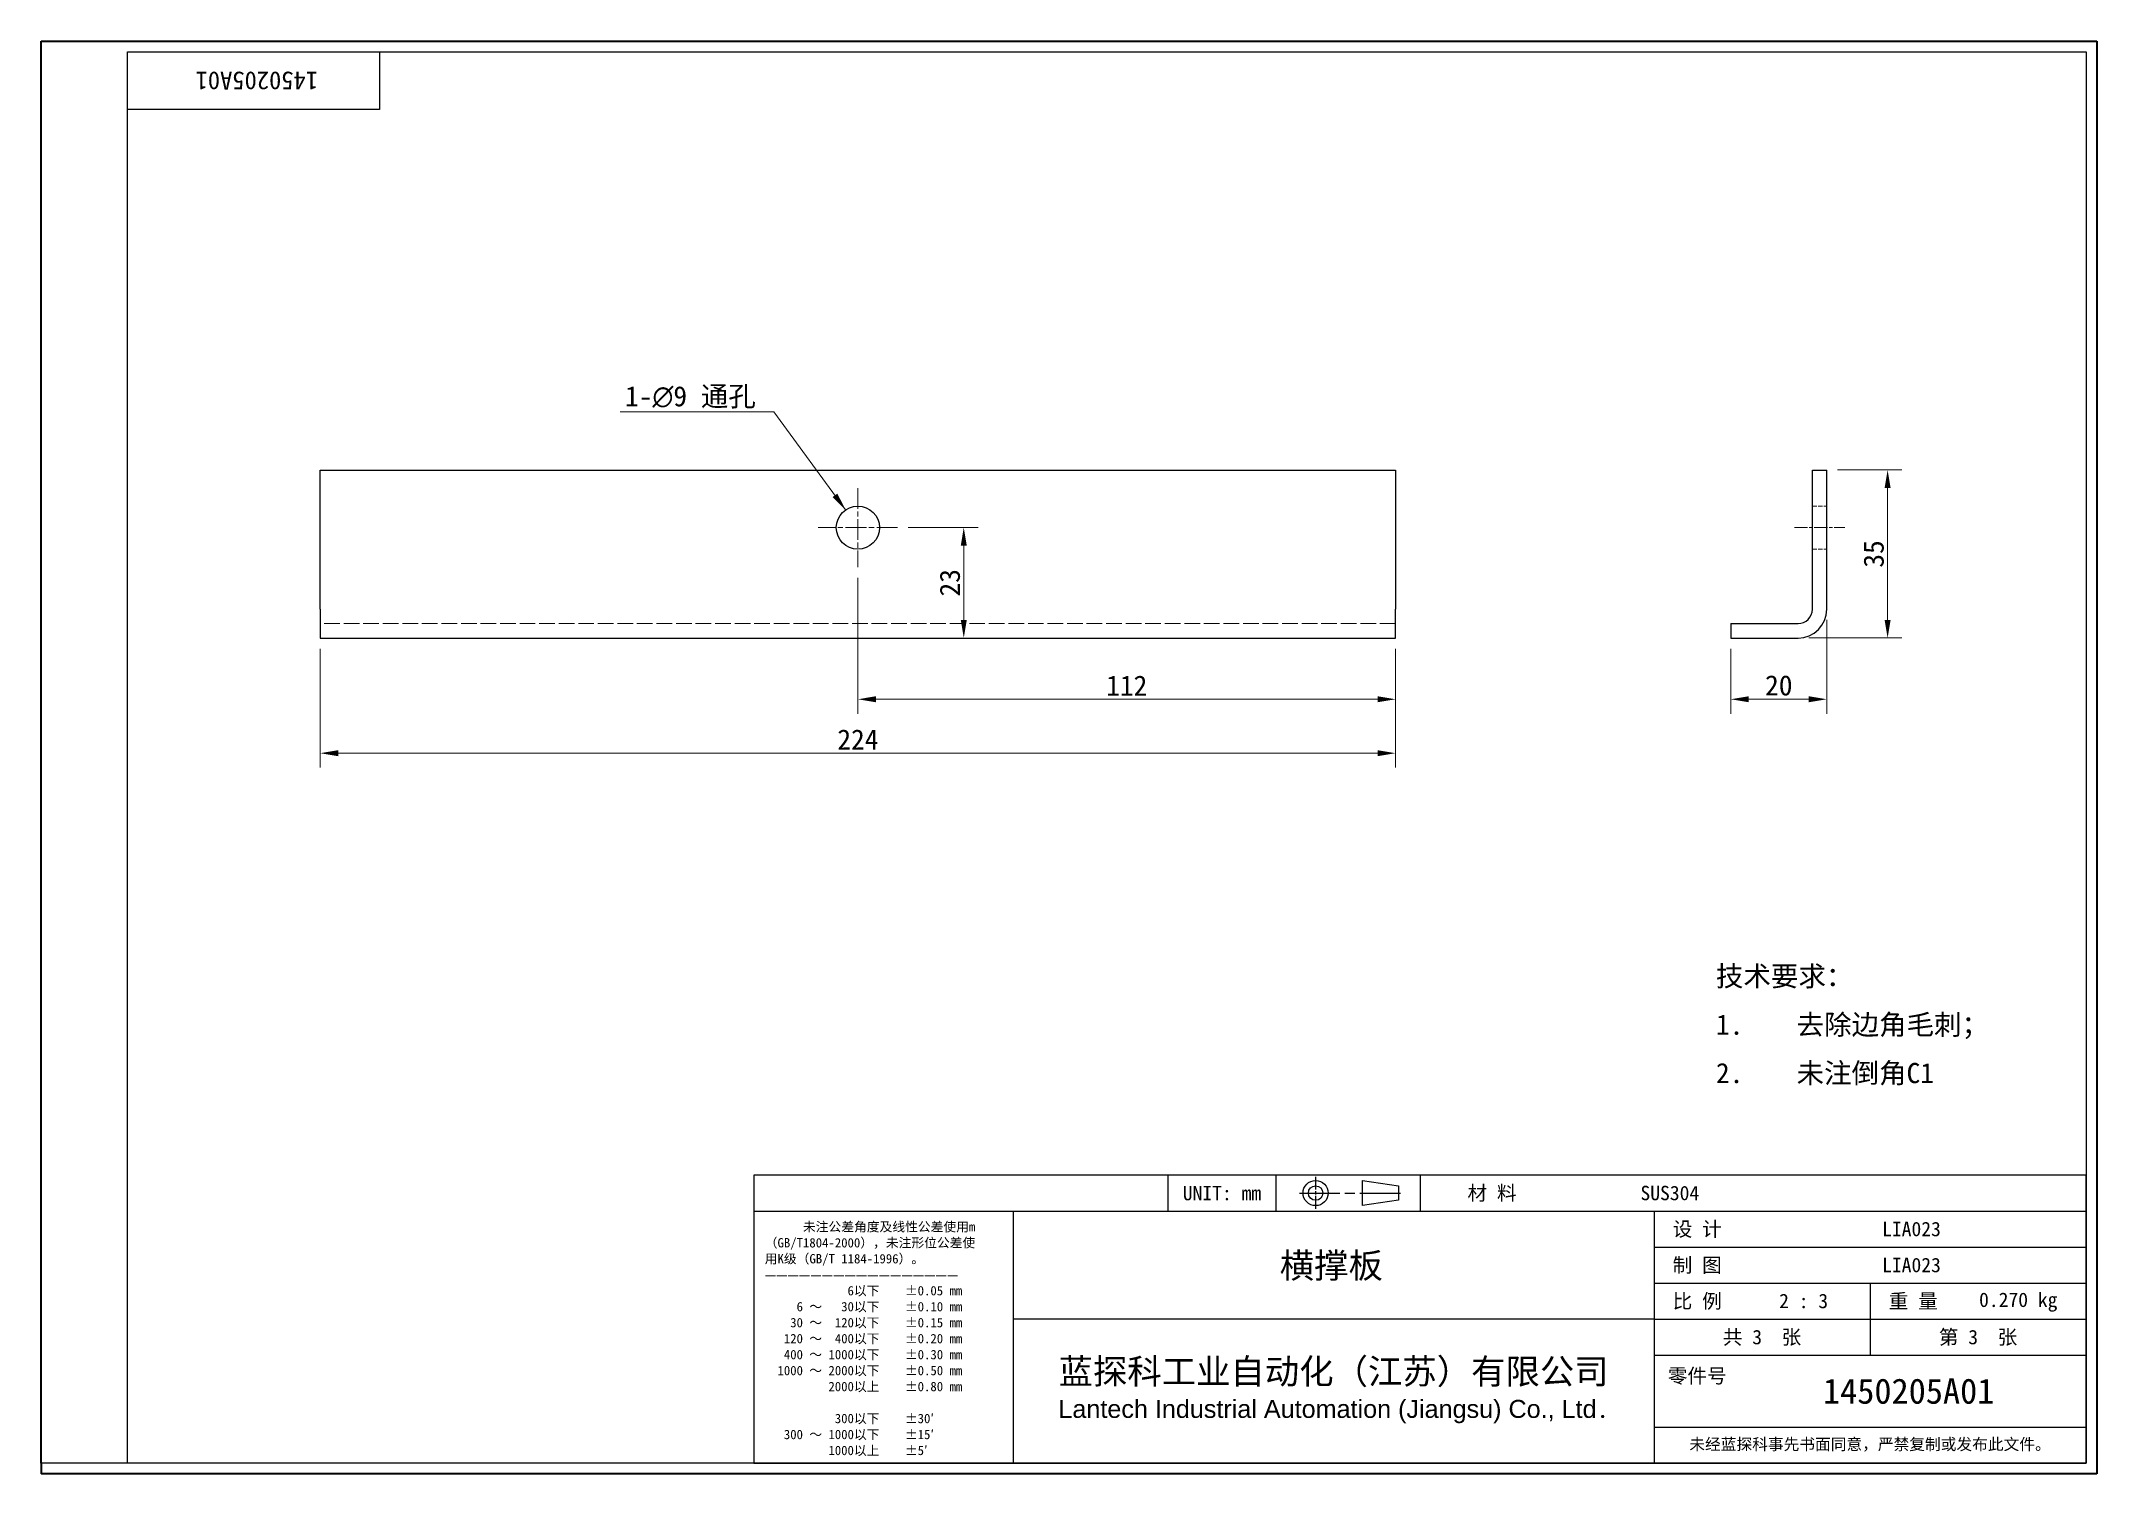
# Model space of a CAD drawing. Header units: millimetres. Extents: x 9 to 437, y 8 to 307.
import ezdxf
from ezdxf.enums import TextEntityAlignment as Align

# ---------------------------------------------------------------- set-up
doc = ezdxf.new("R2010")
doc.units = ezdxf.units.MM
doc.header["$LTSCALE"] = 1.5
doc.linetypes.add('CHAIN', pattern=[0.3543, 0.2362, -0.0295, 0.0591, -0.0295])
doc.linetypes.add('DASHED', pattern=[0.2067, 0.1654, -0.0413])
for name, color, linetype, lineweight in [('1', 7, 'Continuous', 18), ('可见 (ISO)', 7, 'Continuous', 25), ('图框 (ISO)', 7, 'Continuous', 35), ('标题 (ISO)', 7, 'Continuous', 25)]:
    doc.layers.add(name, color=color, linetype=linetype, lineweight=lineweight)
for name, color, linetype, lineweight, true_color in [('中心标记 (ISO)', 1, 'CHAIN', 18, 0xff0000), ('中心线 (ISO)', 1, 'CHAIN', 18, 0xff0000), ('尺寸 (ISO)', 7, 'Continuous', 18, 0x008000), ('符号 (ISO)', 7, 'Continuous', 18, 0x008000), ('隐藏 (ISO)', 5, 'DASHED', 18, 0x0000ff)]:
    doc.layers.add(name, color=color, linetype=linetype, lineweight=lineweight, true_color=true_color)
doc.styles.add('文本样式164', font='SimSun.ttf')
doc.styles.add('文本样式165', font='SimSun.ttf')
doc.styles.add('文本样式74', font='SimSun.ttf')
doc.styles.add('最新国标', font='simfang.ttf')
doc.styles.add('注释文本 (ISO)', font='simfang.ttf')
doc.dimstyles.new('默认 (GB)', dxfattribs={"dimscale": 1.5, "dimtxt": 2.8, "dimasz": 2.5, "dimexe": 2, "dimexo": 1.5, "dimgap": 0.5, "dimtad": 1, "dimtoh": 1, "dimdsep": 46, "dimtxsty": '最新国标', "dimcen": 0.09, "dimdle": 10, "dimclrd": 256, "dimclre": 256, "dimclrt": 256, "dimaunit": 1, "dimadec": 3, "dimazin": 2, "dimtfac": 0.535714, "dimtdec": 3, "dimtmove": 0, "dimatfit": 3, "dimfxl": 0, "dimtolj": 1, "dimlwd": -1, "dimlwe": -1, "dimarcsym": 0})
doc.dimstyles.new('默认 (GB)$7', dxfattribs={"dimscale": 1.5, "dimtxt": 2.8, "dimasz": 2.5, "dimexe": 2, "dimexo": 1.5, "dimgap": 0.5, "dimtad": 1, "dimtoh": 1, "dimdsep": 46, "dimtxsty": '最新国标', "dimcen": 0.09, "dimdle": 10, "dimclrd": 256, "dimclre": 256, "dimclrt": 256, "dimaunit": 1, "dimadec": 3, "dimazin": 2, "dimtfac": 0.535714, "dimtdec": 3, "dimtmove": 0, "dimatfit": 3, "dimfxl": 0, "dimtolj": 1, "dimlwd": -1, "dimlwe": -1, "dimarcsym": 0})

# ---------------------------------------------------------------- blocks, each defined once
blk = doc.blocks.new('图框 最新国标')
at = {"layer": '图框 (ISO)'}
for p, q in [((6, 7), (6, 204.5)), ((6, 204.5), (291.5, 204.5)), ((291.5, 204.5), (291.5, 5.5)), ((6, 7), (6, 5.5)), ((6, 7), (6, 5.5)), ((291.5, 5.5), (6, 5.5))]:
    blk.add_line(p, q, dxfattribs=at)
at = {"layer": '图框 (ISO)', "color": 7, "linetype": 'Continuous', "lineweight": 25}
for p, q in [((18, 203), (290, 203)), ((18, 7), (18, 203)), ((18, 203), (290, 203)), ((53, 203), (53, 195)), ((290, 203), (290, 7)), ((290, 203), (290, 7)), ((53, 195), (18, 195)), ((290, 7), (6, 7)), ((290, 7), (18, 7))]:
    blk.add_line(p, q, dxfattribs=at)
at = {"layer": '图框 (ISO)', "style": '文本样式74'}
blk.add_attdef('零件代号_001', (44.46, 200.25), '', height=2.5, rotation=180, dxfattribs=at)
blk = doc.blocks.new('标题栏 最新国标')
at = {"layer": '标题 (ISO)'}
for p, q in [((381.98, -183.84), (196.98, -183.84)), ((196.98, -183.84), (196.98, -223.84)), ((254.48, -183.84), (254.48, -188.84)), ((269.48, -183.84), (269.48, -188.84)), ((281.48, -188.09), (281.48, -184.59)), ((281.48, -184.59), (286.48, -185.34)), ((286.48, -185.34), (286.48, -187.34)), ((289.48, -183.84), (289.48, -188.84)), ((381.98, -223.84), (381.98, -183.84)), ((383.48, -183.84), (383.48, -225.34)), ((286.48, -187.34), (281.48, -188.09)), ((196.98, -188.84), (381.98, -188.84)), ((232.98, -188.84), (232.98, -223.84)), ((321.98, -188.84), (321.98, -223.84)), ((321.98, -193.84), (381.98, -193.84)), ((321.98, -198.84), (381.98, -198.84)), ((351.98, -198.84), (351.98, -208.84)), ((321.98, -203.84), (232.98, -203.84)), ((321.98, -203.84), (381.98, -203.84)), ((321.98, -208.84), (381.98, -208.84)), ((321.98, -218.84), (381.98, -218.84)), ((196.98, -223.84), (381.98, -223.84)), ((383.48, -225.34), (196.98, -225.34))]:
    blk.add_line(p, q, dxfattribs=at)
at = {"layer": '标题 (ISO)', "linetype": 'CHAIN', "ltscale": 5.000333}
blk.add_line((274.98, -184.09), (274.98, -188.59), dxfattribs=at)
at = {"layer": '标题 (ISO)', "linetype": 'CHAIN', "ltscale": 15.834605}
blk.add_line((272.73, -186.34), (286.98, -186.34), dxfattribs=at)
at = {"layer": '标题 (ISO)'}
for radius in [1.75, 1]:
    blk.add_circle((274.98, -186.34), radius, dxfattribs=at)
at = {"layer": '1', "style": '文本样式164'}
for s, p in [('UNIT: mm', (261.98, -186.34)), ('材 料', (299.48, -186.34)), ('设 计', (327.98, -191.34)), ('制 图', (327.98, -196.34)), ('比 例', (327.98, -201.34)), ('重 量', (357.98, -201.34)), ('共 3  张', (336.98, -206.34)), ('第 3  张', (366.98, -206.34))]:
    blk.add_text(s, height=2, dxfattribs=at).set_placement(p, align=Align.MIDDLE_CENTER)
at = {"layer": '标题 (ISO)', "style": '注释文本 (ISO)'}
for s, insert, char_height, attachment_point, line_spacing_factor in [('\\fSimSun|b0|i0;{\\H1.3000;      未注公差角度及线性公差使用m\\P}\\fSimSun|b0|i0;{\\H1.3000;（GB/T1804-2000），未注形位公差使\\P}\\fSimSun|b0|i0;{\\H1.3000;用K级（GB/T 1184-1996）。\\P}\\fSimSun|b0|i0;{\\H1.3000;—————————————————\\P}\\fSimSun|b0|i0;{\\H1.3000;             6以下    ±0.05 mm\\P}\\fSimSun|b0|i0;{\\H1.3000;     6 ～   30以下    ±0.10 mm\\P}\\fSimSun|b0|i0;{\\H1.3000;    30 ～  120以下    ±0.15 mm\\P}\\fSimSun|b0|i0;{\\H1.3000;   120 ～  400以下    ±0.20 mm\\P}\\fSimSun|b0|i0;{\\H1.3000;   400 ～ 1000以下    ±0.30 mm\\P}\\fSimSun|b0|i0;{\\H1.3000;  1000 ～ 2000以下    ±0.50 mm\\P}\\fSimSun|b0|i0;{\\H1.3000;          2000以上    ±0.80 mm\\P}\\fSimSun|b0|i0;{\\H1.3000;\\P}\\fSimSun|b0|i0;{\\H1.3000;           300以下    ±30′\\P}\\fSimSun|b0|i0;{\\H1.3000;   300 ～ 1000以下    ±15′\\P}\\fSimSun|b0|i0;{\\H1.3000;          1000以上    ±5′}', (198.48, -206.63), 1.3, 4, 1.023913), ('{\\fMicrosoft YaHei|b0|i0|c134|p34;\\H1.75x;蓝探科工业自动化（江苏）有限公司\\P\\fArial|b0|i0|c0|p34;\\H0.71429x;Lantech Industrial Automation (Jiangsu) Co., Ltd\\fFangSong|b0|i0|c134|p49;.\\H1.15195x; }', (277.48, -213.84), 2, 5, 0.978695)]:
    blk.add_mtext(s, dxfattribs=dict(at, insert=insert, char_height=char_height, attachment_point=attachment_point, line_spacing_factor=line_spacing_factor))
at = {"layer": '标题 (ISO)', "attachment_point": 5, "style": '注释文本 (ISO)'}
for s, insert, char_height in [('\\fFangSong|b0|i0;零件号', (327.98, -211.84), 2), ('\\fSimSun|b0|i0;{\\H1.6000;未经蓝探科事先书面同意，严禁复制或发布此文件。}', (351.98, -221.34), 1.6)]:
    blk.add_mtext(s, dxfattribs=dict(at, insert=insert, char_height=char_height))
at = {"layer": '标题 (ISO)'}
for tag, p, height, style in [('材料_001', (320.09, -187.33), 2, '注释文本 (ISO)'), ('设计人_001', (353.65, -192.33), 2, '注释文本 (ISO)'), ('库存编号_001', (270, -198.14), 3.5, '文本样式165'), ('设计人_001', (353.65, -197.33), 2, '注释文本 (ISO)'), ('视图比例_001', (339.35, -202.33), 2, '注释文本 (ISO)'), ('质量\\P3;_001', (367.12, -202.16), 2, '注释文本 (ISO)'), ('零件代号_001', (345.44, -215.59), 3.5, '文本样式165')]:
    blk.add_attdef(tag, p, '', height=height, dxfattribs=dict(at, style=style))
blk = doc.blocks.new('*D5')
at = {"layer": 'Defpoints', "color": 0, "transparency": 16777216}
for p in [(67.15, 182.4), (291.15, 182.4), (291.15, 158.4)]:
    blk.add_point(p, dxfattribs=at)
at = {"layer": '尺寸 (ISO)', "color": 116, "true_color": 0x00803f, "transparency": 16777216}
for p, q in [((67.15, 180.15), (67.15, 155.4)), ((291.15, 180.15), (291.15, 155.4)), ((70.9, 158.4), (287.4, 158.4))]:
    blk.add_line(p, q, dxfattribs=at)
for points in [[(70.9, 159.02), (70.9, 157.77), (67.15, 158.4)], [(287.4, 159.02), (287.4, 157.77), (291.15, 158.4)]]:
    blk.add_solid(points, dxfattribs=at)
at = {"layer": '尺寸 (ISO)', "transparency": 16777216, "insert": (179.15, 161.25), "char_height": 4.2, "attachment_point": 5, "style": '最新国标'}
blk.add_mtext('\\A1;224', dxfattribs=at)
blk = doc.blocks.new('*D6')
at = {"layer": 'Defpoints', "color": 0, "transparency": 16777216}
for p in [(179.15, 197.15), (291.15, 182.4), (291.15, 169.63)]:
    blk.add_point(p, dxfattribs=at)
at = {"layer": '尺寸 (ISO)', "color": 116, "true_color": 0x00803f, "transparency": 16777216}
for p, q in [((179.15, 194.9), (179.15, 166.63)), ((291.15, 180.15), (291.15, 166.63)), ((182.9, 169.63), (287.4, 169.63))]:
    blk.add_line(p, q, dxfattribs=at)
for points in [[(182.9, 170.26), (182.9, 169.01), (179.15, 169.63)], [(287.4, 170.26), (287.4, 169.01), (291.15, 169.63)]]:
    blk.add_solid(points, dxfattribs=at)
at = {"layer": '尺寸 (ISO)', "transparency": 16777216, "insert": (235.15, 172.48), "char_height": 4.2, "attachment_point": 5, "style": '最新国标'}
blk.add_mtext('\\A1;112', dxfattribs=at)
blk = doc.blocks.new('*D7')
at = {"layer": 'Defpoints', "color": 0, "transparency": 16777216}
for p in [(187.4, 205.4), (201.2, 182.4), (201.2, 182.4)]:
    blk.add_point(p, dxfattribs=at)
at = {"layer": '尺寸 (ISO)', "color": 116, "true_color": 0x00803f, "transparency": 16777216}
for p, q in [((189.65, 205.4), (204.2, 205.4)), ((201.2, 201.65), (201.2, 186.15))]:
    blk.add_line(p, q, dxfattribs=at)
for points in [[(200.58, 201.65), (201.83, 201.65), (201.2, 205.4)], [(200.58, 186.15), (201.83, 186.15), (201.2, 182.4)]]:
    blk.add_solid(points, dxfattribs=at)
at = {"layer": '尺寸 (ISO)', "transparency": 16777216, "insert": (198.33, 193.9), "char_height": 4.2, "attachment_point": 5, "rotation": 90, "style": '最新国标'}
blk.add_mtext('\\A1;23', dxfattribs=at)
blk = doc.blocks.new('*D8')
at = {"layer": 'Defpoints', "color": 0, "transparency": 16777216}
for p in [(380.99, 188.4), (360.99, 182.4), (380.99, 169.63)]:
    blk.add_point(p, dxfattribs=at)
at = {"layer": '尺寸 (ISO)', "color": 116, "true_color": 0x00803f, "transparency": 16777216}
for p, q in [((380.99, 186.15), (380.99, 166.63)), ((360.99, 180.15), (360.99, 166.63)), ((364.74, 169.63), (377.24, 169.63))]:
    blk.add_line(p, q, dxfattribs=at)
for points in [[(364.74, 170.26), (364.74, 169.01), (360.99, 169.63)], [(377.24, 170.26), (377.24, 169.01), (380.99, 169.63)]]:
    blk.add_solid(points, dxfattribs=at)
at = {"layer": '尺寸 (ISO)', "transparency": 16777216, "insert": (370.99, 172.5), "char_height": 4.2, "attachment_point": 5, "style": '最新国标'}
blk.add_mtext('\\A1;20', dxfattribs=at)
blk = doc.blocks.new('*D9')
at = {"layer": 'Defpoints', "color": 0, "transparency": 16777216}
for p in [(380.99, 217.4), (393.65, 217.4), (374.99, 182.4)]:
    blk.add_point(p, dxfattribs=at)
at = {"layer": '尺寸 (ISO)', "color": 116, "true_color": 0x00803f, "transparency": 16777216}
for p, q in [((383.24, 217.4), (396.65, 217.4)), ((393.65, 186.15), (393.65, 213.65)), ((377.24, 182.4), (396.65, 182.4))]:
    blk.add_line(p, q, dxfattribs=at)
for points in [[(393.03, 213.65), (394.28, 213.65), (393.65, 217.4)], [(393.03, 186.15), (394.28, 186.15), (393.65, 182.4)]]:
    blk.add_solid(points, dxfattribs=at)
at = {"layer": '尺寸 (ISO)', "transparency": 16777216, "insert": (390.78, 199.9), "char_height": 4.2, "attachment_point": 5, "rotation": 90, "style": '最新国标'}
blk.add_mtext('\\A1;35', dxfattribs=at)

msp = doc.modelspace()

# ---------------------------------------------------------------- linework, layer by layer
at = {"layer": '中心标记 (ISO)', "ltscale": 12.223182}
for p, q in [((179.153, 213.645), (179.153, 197.145)), ((187.403, 205.395), (170.903, 205.395))]:
    msp.add_line(p, q, dxfattribs=at)
at = {"layer": '中心线 (ISO)', "ltscale": 7.778352}
msp.add_line((374.245, 205.395), (384.745, 205.395), dxfattribs=at)
at = {"layer": '可见 (ISO)'}
for p, q in [((67.153, 188.395), (67.153, 217.395)), ((67.153, 217.395), (291.153, 217.395)), ((291.153, 217.395), (291.153, 188.395)), ((377.995, 217.395), (380.995, 217.395)), ((377.995, 188.395), (377.995, 217.395)), ((380.995, 188.395), (380.995, 217.395)), ((67.153, 188.395), (67.153, 182.395)), ((291.153, 182.395), (291.153, 188.395)), ((360.995, 185.395), (374.995, 185.395)), ((360.995, 185.395), (360.995, 182.395)), ((67.153, 182.395), (291.153, 182.395)), ((360.995, 182.395), (374.995, 182.395))]:
    msp.add_line(p, q, dxfattribs=at)
msp.add_circle((179.153, 205.395), 4.5, dxfattribs=at)
for radius in [3, 6]:
    msp.add_arc((374.995, 188.395), radius, 270, 0, dxfattribs=at)
at = {"layer": '隐藏 (ISO)', "ltscale": 3.809293}
for p, q in [((377.995, 209.895), (380.995, 209.895)), ((377.995, 200.895), (380.995, 200.895))]:
    msp.add_line(p, q, dxfattribs=at)
at = {"layer": '隐藏 (ISO)', "ltscale": 13.135712}
msp.add_line((291.153, 185.395), (67.153, 185.395), dxfattribs=at)

# ---------------------------------------------------------------- block references
at = {"xscale": 1.5, "yscale": 1.5, "zscale": 1.5}
msp.add_blockref('图框 最新国标', (0, 0), dxfattribs=at).add_auto_attribs({'零件代号_001': '1450205A01'})
ref = msp.add_blockref('标题栏 最新国标', (-137.974, 346.266), dxfattribs=dict(xscale=1.5, yscale=1.5, zscale=1.5))
ref.add_attrib('零件代号_001', '1450205A01', (380.185, 22.875), dxfattribs={"layer": '标题 (ISO)', "height": 5.25, "style": '文本样式165'})
ref.add_attrib('库存编号_001', '横撑板', (267.031, 49.052), dxfattribs={"layer": '标题 (ISO)', "height": 5.25, "style": '文本样式165'})
ref.add_attrib('质量\\P3;_001', '0.270 kg', (412.706, 43.024), dxfattribs={"layer": '标题 (ISO)', "height": 3, "style": '注释文本 (ISO)'})
ref.add_attrib('视图比例_001', '2 : 3', (371.057, 42.776), dxfattribs={"layer": '标题 (ISO)', "height": 3, "style": '注释文本 (ISO)'})
ref.add_attrib('设计人_001', 'LIA023', (392.503, 57.767), dxfattribs={"layer": '标题 (ISO)', "height": 3, "style": '注释文本 (ISO)'})
ref.add_attrib('设计人_001', 'LIA023', (392.503, 50.267), dxfattribs={"layer": '标题 (ISO)', "height": 3, "style": '注释文本 (ISO)'})
ref.add_attrib('材料_001', 'SUS304', (342.167, 65.267), dxfattribs={"layer": '标题 (ISO)', "height": 3, "style": '注释文本 (ISO)'})

# ---------------------------------------------------------------- texts
at = {"layer": '符号 (ISO)', "char_height": 4.2}
for s, insert, width, attachment_point, line_spacing_factor, style in [('1-\\fAIGDT|b0|i0;{\\H4.2000;n}\\fFangSong|b0|i0;{\\H4.2000;9 通孔}', (157.88, 230.203), 30.15621, 9, 0.49, '最新国标'), ('\\f仿宋_GB2312|b0|i0;{\\H4.2000;技术要求：\\P}\\f仿宋_GB2312|b0|i0;{\\H4.2000;1.^I}\\f仿宋_GB2312|b0|i0;{\\H4.2000;去除边角毛刺；\\P}\\f仿宋_GB2312|b0|i0;{\\H4.2000;2.^I}\\f仿宋_GB2312|b0|i0;{\\H4.2000;未注倒角C1}', (357.886, 101.598), 56.61403, 4, 1.441304, '注释文本 (ISO)')]:
    msp.add_mtext(s, dxfattribs=dict(at, insert=insert, width=width, attachment_point=attachment_point, line_spacing_factor=line_spacing_factor, style=style))

# ---------------------------------------------------------------- dimensions: what is measured, and where the dimension line sits
at = {"layer": '尺寸 (ISO)', "color": 116, "true_color": 0x00803f}
for base, p1, p2, angle, override, picture, middle in [((393.653, 217.395), (374.995, 182.395), (380.995, 217.395), 270, {"dimgap": 0.5, "dimtoh": 0, "dimdec": 2, "dimtol": 0, "dimlim": 0, "dimtp": 0, "dimtm": 0, "dimtdec": 3, "dimtofl": 0, "dimatfit": 1}, '*D9', (393.653, 199.895)), ((201.203, 182.395), (187.403, 205.395), (201.203, 182.395), 90, {"dimgap": 0.5, "dimtoh": 0, "dimdec": 2, "dimse2": 1, "dimtol": 0, "dimlim": 0, "dimtp": 0, "dimtm": 0, "dimtdec": 3, "dimtofl": 0, "dimatfit": 1}, '*D7', (201.203, 193.895)), ((291.153, 169.631), (179.153, 197.145), (291.153, 182.395), 180, {"dimgap": 0.5, "dimtoh": 0, "dimdec": 2, "dimtol": 0, "dimlim": 0, "dimtp": 0, "dimtm": 0, "dimtdec": 3, "dimtofl": 0, "dimatfit": 1}, '*D6', (235.153, 169.631)), ((380.995, 169.631), (360.995, 182.395), (380.995, 188.395), 180, {"dimgap": 0.5, "dimtoh": 0, "dimdec": 2, "dimtol": 0, "dimlim": 0, "dimtp": 0, "dimtm": 0, "dimtdec": 3, "dimtofl": 0, "dimatfit": 1}, '*D8', (370.995, 169.631)), ((291.153, 158.395), (67.153, 182.395), (291.153, 182.395), 180, {"dimgap": 0.5, "dimtoh": 0, "dimdec": 2, "dimtol": 0, "dimlim": 0, "dimtp": 0, "dimtm": 0, "dimtdec": 3, "dimtofl": 0, "dimatfit": 1}, '*D5', (179.153, 158.395))]:
    dim = msp.add_linear_dim(base=base, p1=p1, p2=p2, angle=angle, dimstyle='默认 (GB)', override=override, dxfattribs=at)
    dim.commit()
    dim.dimension.update_dxf_attribs({"geometry": picture, "text_midpoint": middle, "dimtype": 160})

# ---------------------------------------------------------------- leaders
at = {"layer": '符号 (ISO)', "annotation_type": 0, "has_hookline": 1, "hookline_direction": 1, "text_width": 28.285}
msp.add_leader([(176.585, 209.091), (161.63, 229.503), (157.88, 229.503)], dimstyle='默认 (GB)$7', override={"dimgap": 0, "dimtad": 1}, dxfattribs=at)

doc.saveas('drawing.dxf')
